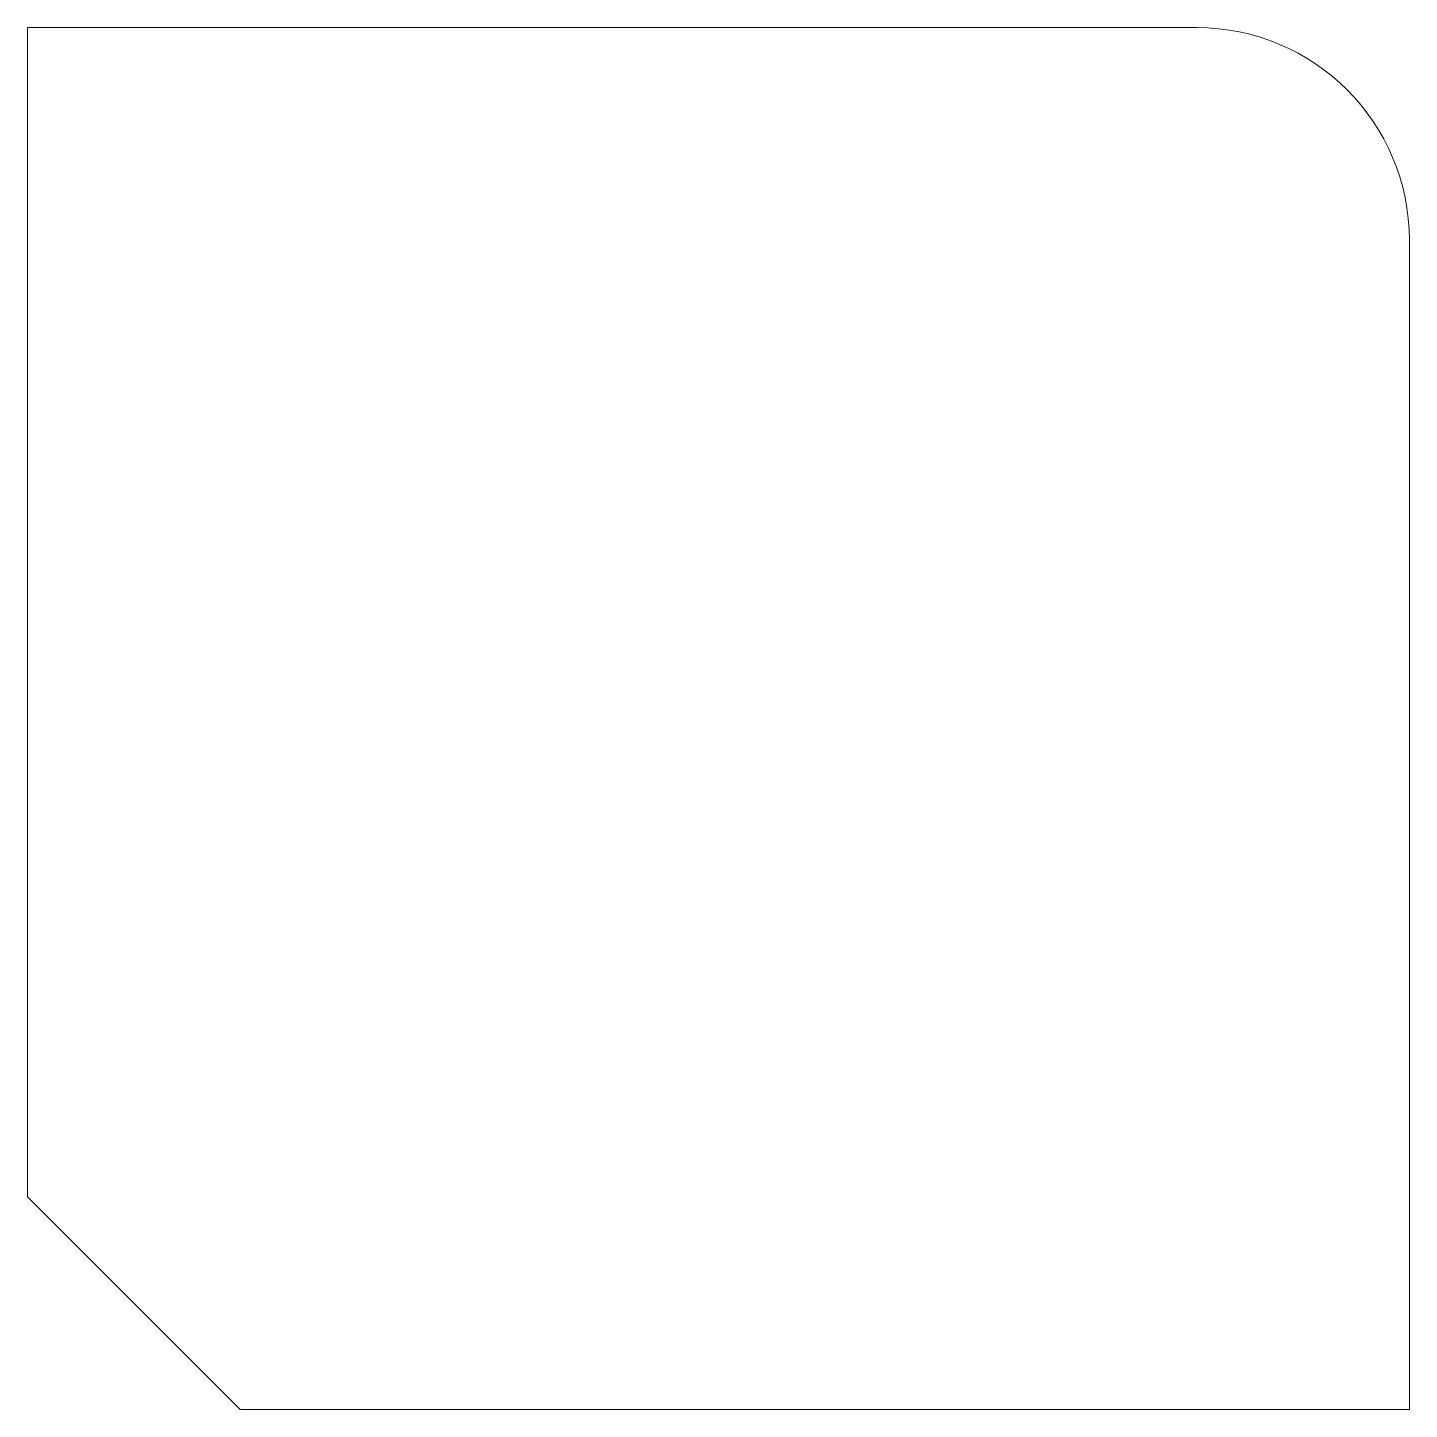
# Model space of a CAD drawing. Header units: millimetres. Extents: x 0 to 130, y -130 to 0.
import ezdxf

# ---------------------------------------------------------------- set-up
doc = ezdxf.new("R2010")
doc.units = ezdxf.units.MM

msp = doc.modelspace()

# ---------------------------------------------------------------- linework, layer by layer
at = {"color": 7, "linetype": 'Continuous', "lineweight": 15}
for p, q in [((0, -110), (0, 0)), ((0, 0), (110, 0)), ((130, -20), (130, -130)), ((20, -130), (0, -110)), ((130, -130), (20, -130))]:
    msp.add_line(p, q, dxfattribs=at)
msp.add_arc((110, -20), 20, 0, 90, dxfattribs=at)

doc.saveas('drawing.dxf')
